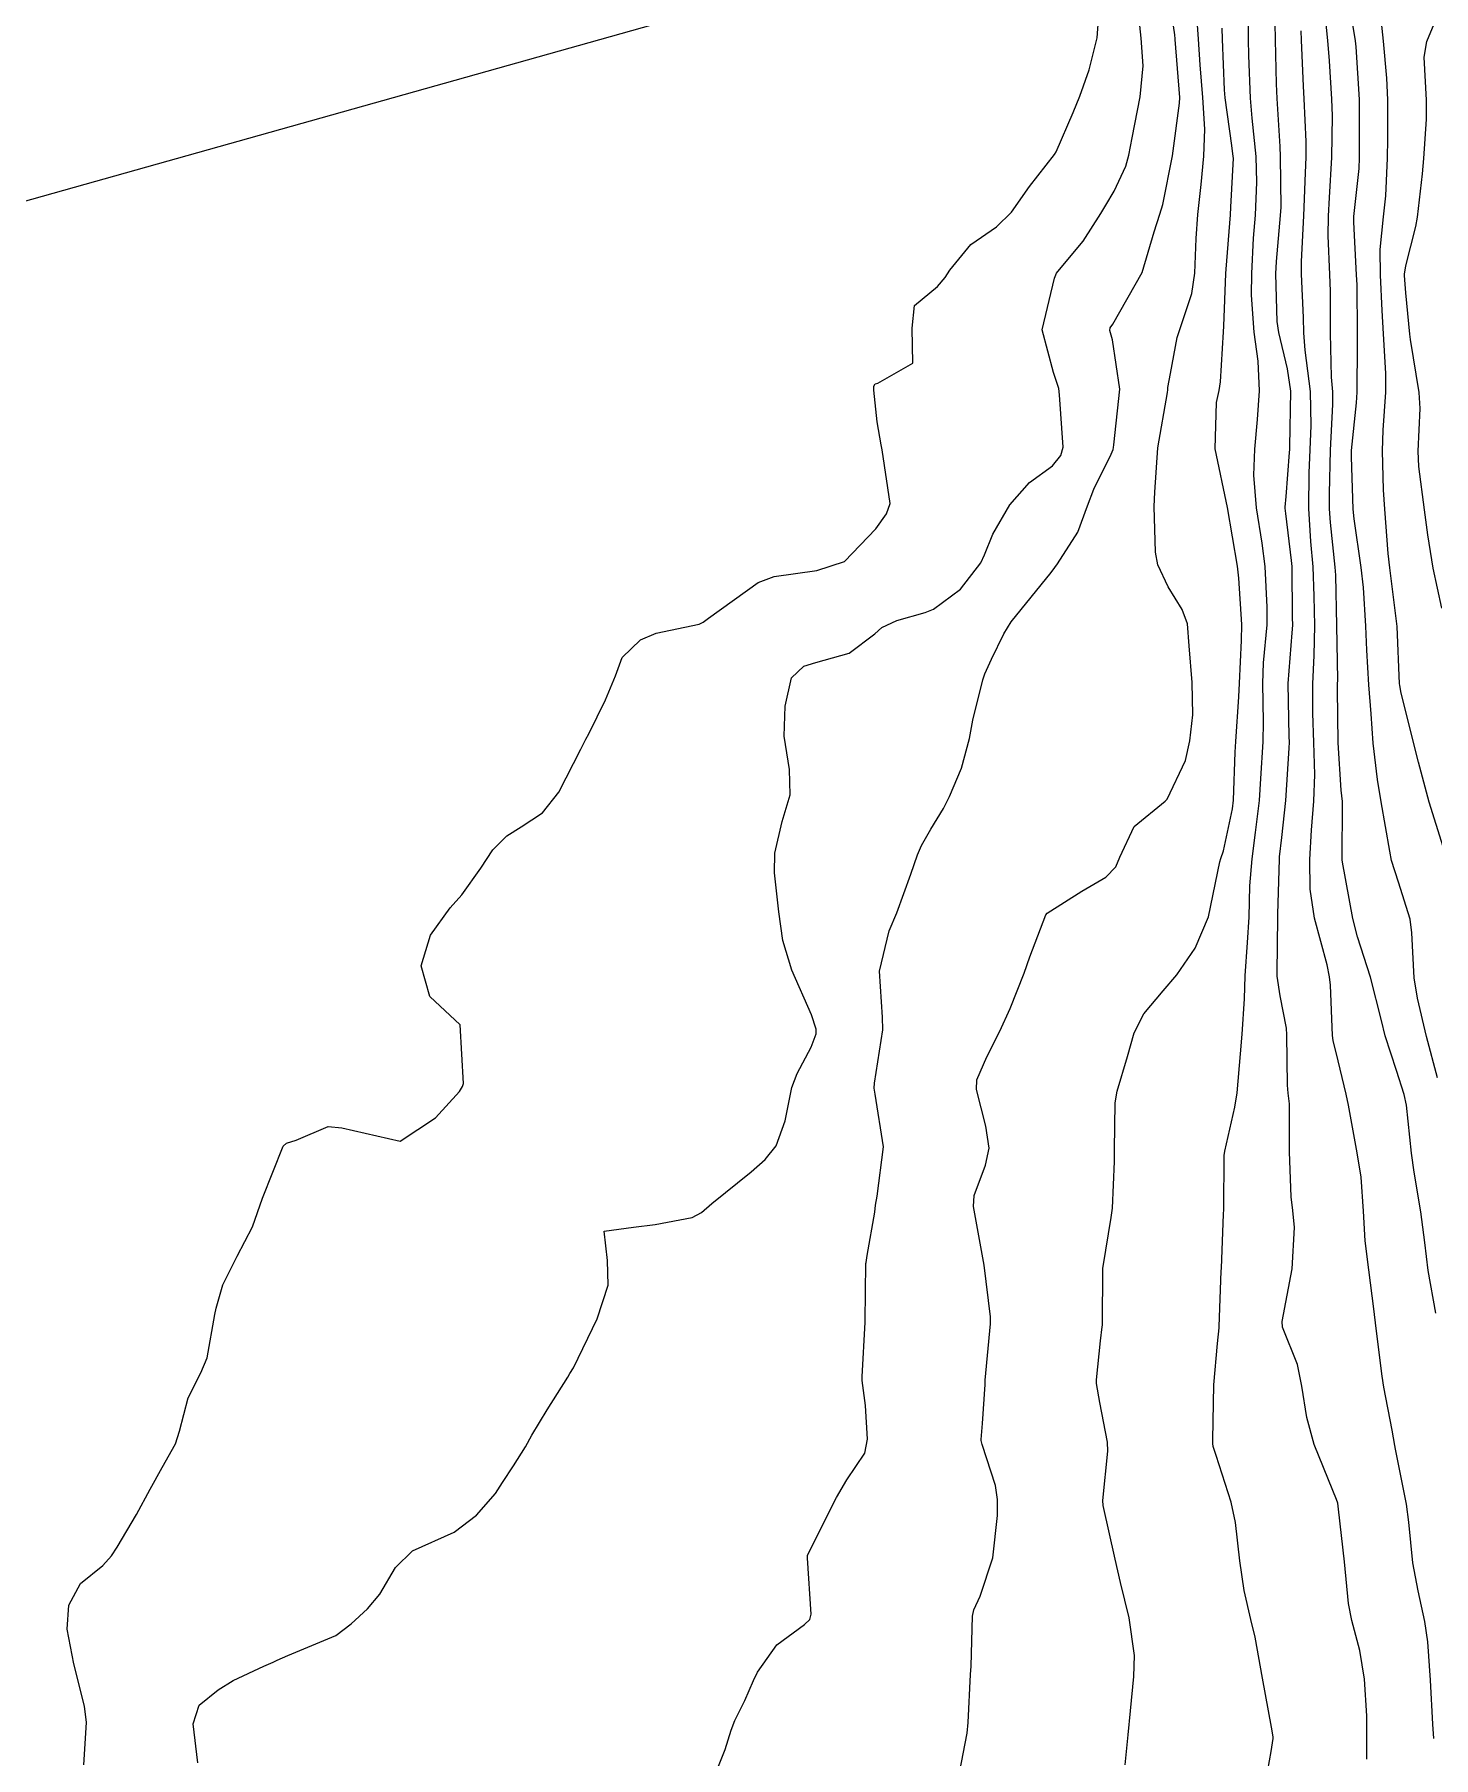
# Model space of a CAD drawing. Header units: metres. Extents: x 298520 to 308411, y 7433745 to 7450750.
# Drawn here: x 301845.2 to 301893, y 7442145.8 to 7442204.7 of the extents above; entities that cross this region are included whole.
import ezdxf

# ---------------------------------------------------------------- set-up
doc = ezdxf.new("R2010")
doc.units = ezdxf.units.M
doc.header["$LTSCALE"] = 10
doc.linetypes.add('CONTINUO', pattern=[0])
for name, color, linetype in [('Curvas de Nivel 1m', 11, 'Continuous'), ('Curvas de Nivel 5m', 15, 'Continuous'), ('TEXTO', 45, 'Continuous')]:
    doc.layers.add(name, color=color, linetype=linetype)

msp = doc.modelspace()

# ---------------------------------------------------------------- linework, layer by layer
at = {"layer": 'Curvas de Nivel 1m', "flags": 128}
for points, elevation in [([(301868.252, 7442144.758), (301868.782, 7442146.096), (301868.986, 7442146.747), (301869.115, 7442147.078), (301869.458, 7442147.772), (301869.757, 7442148.449), (301869.883, 7442148.736), (301870.546, 7442149.666), (301871.489, 7442150.367), (301871.678, 7442150.531), (301871.722, 7442150.718), (301871.598, 7442152.633), (301871.602, 7442152.719), (301872.24, 7442154.006), (301872.593, 7442154.709), (301872.94, 7442155.315), (301873.558, 7442156.216), (301873.642, 7442156.699), (301873.58, 7442157.852), (301873.465, 7442158.701), (301873.464, 7442158.831), (301873.566, 7442160.7), (301873.567, 7442160.747), (301873.591, 7442162.7), (301873.596, 7442162.738), (301873.637, 7442162.98), (301873.899, 7442164.456), (301873.918, 7442164.696), (301873.973, 7442165.002), (301874.19, 7442166.692), (301873.912, 7442168.495), (301873.872, 7442168.698), (301873.881, 7442168.864), (301874.169, 7442170.693), (301874.164, 7442171.121), (301874.052, 7442172.696), (301874.387, 7442174.078), (301874.645, 7442174.687), (301875.128, 7442176.011), (301875.354, 7442176.677), (301875.494, 7442176.989), (301875.816, 7442177.55), (301876.239, 7442178.254), (301876.454, 7442178.664), (301876.86, 7442179.642), (301877.129, 7442180.657), (301877.242, 7442181.273), (301877.583, 7442182.653), (301877.66, 7442182.868), (301877.884, 7442183.362), (301878.307, 7442184.233), (301878.556, 7442184.64), (301879.92, 7442186.328), (301880.047, 7442186.494), (301880.134, 7442186.618), (301880.835, 7442187.71), (301881.16, 7442188.608), (301881.384, 7442189.173), (301881.97, 7442190.375), (301882.036, 7442190.535), (301882.05, 7442190.599), (301882.064, 7442190.689), (301882.267, 7442192.596), (301882.018, 7442194.281), (301881.931, 7442194.601), (301881.939, 7442194.685), (301882.025, 7442194.816), (301883.037, 7442196.585), (301883.445, 7442197.968), (301883.639, 7442198.576), (301883.74, 7442198.903), (301884.065, 7442200.57), (301884.095, 7442200.745), (301884.312, 7442202.367), (301884.316, 7442202.568), (301884.162, 7442204.55), (301884.16, 7442204.57), (301884.144, 7442204.704), (301883.913, 7442206.326)], 713), ([(301876.793, 7442145.292), (301877.049, 7442146.654), (301877.082, 7442147.02), (301877.166, 7442148.653), (301877.184, 7442148.945), (301877.232, 7442150.653), (301877.278, 7442150.869), (301877.5, 7442151.338), (301877.925, 7442152.644), (301878.091, 7442154.086), (301878.093, 7442154.642), (301878.017, 7442155.112), (301877.562, 7442156.522), (301877.532, 7442156.65), (301877.529, 7442156.685), (301877.572, 7442157.232), (301877.668, 7442158.573), (301877.664, 7442158.649), (301877.663, 7442158.718), (301877.851, 7442160.646), (301877.85, 7442160.881), (301877.633, 7442162.65), (301877.274, 7442164.654), (301877.292, 7442165.028), (301877.677, 7442166.062), (301877.804, 7442166.648), (301877.694, 7442167.399), (301877.375, 7442168.653), (301877.384, 7442168.986), (301877.724, 7442169.772), (301878.168, 7442170.643), (301878.523, 7442171.42), (301879.002, 7442172.631), (301879.199, 7442173.191), (301879.738, 7442174.621), (301879.784, 7442174.684), (301880.967, 7442175.432), (301881.796, 7442175.907), (301882.131, 7442176.266), (301882.267, 7442176.595), (301882.757, 7442177.647), (301883.822, 7442178.514), (301883.883, 7442178.579), (301884.509, 7442179.903), (301884.664, 7442180.568), (301884.76, 7442181.465), (301884.742, 7442182.567), (301884.637, 7442183.824), (301884.581, 7442184.57), (301884.398, 7442185.063), (301883.915, 7442185.833), (301883.567, 7442186.584), (301883.484, 7442187.027), (301883.442, 7442188.585), (301883.465, 7442189.071), (301883.573, 7442190.584), (301883.901, 7442192.48), (301883.91, 7442192.571), (301883.914, 7442192.652), (301884.001, 7442193.131), (301884.232, 7442194.355), (301884.292, 7442194.567), (301884.734, 7442195.865), (301884.831, 7442196.562), (301884.876, 7442197.74), (301884.94, 7442198.561), (301885.048, 7442199.591), (301885.142, 7442200.56), (301885.176, 7442201.486), (301885.106, 7442202.56), (301885.012, 7442203.679), (301884.954, 7442204.562), (301884.863, 7442205.856)], 714), ([(301887.213, 7442144.744), (301887.438, 7442146.022), (301887.507, 7442146.465), (301887.504, 7442146.529), (301887.448, 7442146.851), (301887.146, 7442148.533), (301886.888, 7442149.937), (301886.744, 7442150.537), (301886.518, 7442151.524), (301886.372, 7442152.541), (301886.22, 7442153.856), (301886.075, 7442154.545), (301885.559, 7442156.14), (301885.464, 7442156.454), (301885.447, 7442156.552), (301885.445, 7442156.672), (301885.483, 7442158.552), (301885.607, 7442159.968), (301885.659, 7442160.503), (301885.664, 7442160.549), (301885.735, 7442162.446), (301885.742, 7442162.549), (301885.816, 7442164.393), (301885.819, 7442164.548), (301885.836, 7442166.394), (301885.856, 7442166.548), (301886.202, 7442168.049), (301886.278, 7442168.544), (301886.393, 7442169.877), (301886.452, 7442170.543), (301886.532, 7442171.756), (301886.557, 7442172.542), (301886.632, 7442173.679), (301886.685, 7442174.541), (301886.716, 7442175.618), (301886.788, 7442176.54), (301886.91, 7442177.441), (301887.042, 7442178.538), (301887.087, 7442179.284), (301887.165, 7442180.537), (301887.18, 7442181.216), (301887.152, 7442182.537), (301887.18, 7442183.24), (301887.299, 7442184.536), (301887.309, 7442185.136), (301887.233, 7442186.537), (301887.137, 7442187.332), (301886.944, 7442188.54), (301886.851, 7442189.65), (301886.883, 7442190.541), (301886.972, 7442191.551), (301887.047, 7442192.539), (301886.993, 7442193.555), (301886.86, 7442194.542), (301886.773, 7442195.805), (301886.782, 7442196.543), (301886.842, 7442197.755), (301886.9, 7442198.542), (301886.954, 7442199.667), (301886.925, 7442200.542), (301886.79, 7442201.859), (301886.734, 7442202.544), (301886.675, 7442204.004), (301886.666, 7442204.545), (301886.673, 7442206.03)], 716), ([(301846.871, 7442145.573), (301846.963, 7442147.015), (301846.889, 7442147.578), (301846.525, 7442149.019), (301846.303, 7442150.203), (301846.351, 7442151.021), (301846.757, 7442151.765), (301847.513, 7442152.377), (301847.817, 7442152.707), (301848.005, 7442153.003), (301848.672, 7442154.13), (301849.139, 7442154.986), (301849.55, 7442155.731), (301849.999, 7442156.535), (301850.138, 7442156.974), (301850.438, 7442158.113), (301850.872, 7442158.967), (301851.081, 7442159.482), (301851.344, 7442160.963), (301851.394, 7442161.183), (301851.623, 7442161.971), (301852.105, 7442162.953), (301852.636, 7442163.958), (301852.972, 7442164.94), (301853.681, 7442166.714), (301853.793, 7442166.818), (301854.123, 7442166.926), (301855.216, 7442167.389), (301855.689, 7442167.34), (301857.683, 7442166.89), (301858.884, 7442167.684), (301859.709, 7442168.581), (301859.813, 7442168.757), (301859.847, 7442168.859), (301859.733, 7442170.86), (301858.695, 7442171.828), (301858.394, 7442172.88), (301858.71, 7442173.934), (301859.392, 7442174.866), (301859.787, 7442175.307), (301860.435, 7442176.215), (301860.84, 7442176.85), (301861.326, 7442177.329), (301861.815, 7442177.632), (301862.546, 7442178.106), (301863.098, 7442178.821), (301863.848, 7442180.286), (301864.025, 7442180.634), (301864.119, 7442180.807), (301864.696, 7442181.97), (301865.034, 7442182.798), (301865.261, 7442183.417), (301865.891, 7442184.02), (301866.431, 7442184.249), (301867.9, 7442184.564), (301868.037, 7442184.632), (301868.21, 7442184.765), (301869.915, 7442185.982), (301870.461, 7442186.191), (301871.92, 7442186.398), (301872.863, 7442186.706), (301873.934, 7442187.822), (301874.294, 7442188.332), (301874.42, 7442188.685), (301874.143, 7442190.516), (301874.109, 7442190.689), (301873.981, 7442191.473), (301873.861, 7442192.561), (301873.865, 7442192.692), (301873.91, 7442192.775), (301873.995, 7442192.803), (301875.195, 7442193.488), (301875.168, 7442194.679), (301875.256, 7442195.452), (301876.037, 7442196.102), (301876.301, 7442196.407), (301876.457, 7442196.666), (301877.174, 7442197.536), (301878.058, 7442198.143), (301878.573, 7442198.642), (301879.184, 7442199.526), (301880.04, 7442200.621), (301880.094, 7442200.703), (301880.669, 7442202.052), (301880.901, 7442202.612), (301881.224, 7442203.511), (301881.493, 7442204.606), (301881.535, 7442205.22)], 711), ([(301850.76, 7442145.636), (301850.609, 7442146.968), (301850.813, 7442147.606), (301851.461, 7442148.135), (301851.973, 7442148.448), (301853.017, 7442148.945), (301853.34, 7442149.075), (301853.475, 7442149.143), (301853.842, 7442149.3), (301855.484, 7442149.986), (301856.007, 7442150.386), (301856.565, 7442150.899), (301856.988, 7442151.407), (301857.514, 7442152.308), (301858.105, 7442152.881), (301859.523, 7442153.526), (301860.281, 7442154.103), (301860.931, 7442154.846), (301861.174, 7442155.217), (301861.552, 7442155.783), (301861.96, 7442156.435), (301862.179, 7442156.834), (301862.697, 7442157.708), (301863.403, 7442158.822), (301863.474, 7442158.942), (301863.596, 7442159.144), (301864.407, 7442160.808), (301864.791, 7442161.969), (301864.768, 7442162.803), (301864.647, 7442163.806), (301865.65, 7442163.948), (301866.395, 7442164.039), (301867.656, 7442164.277), (301867.98, 7442164.443), (301868.326, 7442164.76), (301869.674, 7442165.843), (301870.152, 7442166.261), (301870.526, 7442166.732), (301870.839, 7442167.586), (301871.056, 7442168.727), (301871.244, 7442169.199), (301871.727, 7442170.096), (301871.892, 7442170.558), (301871.896, 7442170.718), (301871.738, 7442171.205), (301871.056, 7442172.727), (301870.753, 7442173.745), (301870.613, 7442174.732), (301870.472, 7442176.058), (301870.479, 7442176.733), (301870.73, 7442177.82), (301871.009, 7442178.728), (301870.976, 7442179.594), (301870.798, 7442180.731), (301870.837, 7442181.757), (301871.045, 7442182.728), (301871.473, 7442183.13), (301871.881, 7442183.247), (301873.023, 7442183.565), (301873.896, 7442184.231), (301874.139, 7442184.448), (301874.648, 7442184.683), (301875.621, 7442184.957), (301875.907, 7442185.071), (301876.823, 7442185.752), (301877.519, 7442186.654), (301877.646, 7442186.933), (301877.933, 7442187.641), (301878.506, 7442188.642), (301879.186, 7442189.4), (301879.963, 7442189.972), (301880.258, 7442190.328), (301880.33, 7442190.616), (301880.21, 7442192.399), (301880.182, 7442192.618), (301880.001, 7442193.158), (301879.614, 7442194.626), (301880.041, 7442196.393), (301880.106, 7442196.555), (301880.15, 7442196.619), (301881.013, 7442197.651), (301881.618, 7442198.604), (301881.787, 7442198.883), (301882.074, 7442199.362), (301882.47, 7442200.212), (301882.576, 7442200.593), (301882.696, 7442201.188), (301882.967, 7442202.587), (301883.064, 7442203.651), (301883.003, 7442204.587), (301882.921, 7442205.359)], 712), ([(301893.072, 7442161.012), (301892.809, 7442162.468), (301892.696, 7442163.42), (301892.559, 7442164.471), (301892.324, 7442165.826), (301892.239, 7442166.474), (301892.061, 7442168.123), (301891.987, 7442168.477), (301891.721, 7442169.297), (301891.336, 7442170.484), (301891.211, 7442171.012), (301890.835, 7442172.489), (301890.391, 7442173.877), (301890.229, 7442174.496), (301889.873, 7442176.428), (301889.868, 7442176.499), (301889.88, 7442178.441), (301889.878, 7442178.499), (301889.829, 7442178.887), (301889.726, 7442180.502), (301889.708, 7442182.34), (301889.71, 7442182.502), (301889.714, 7442182.664), (301889.686, 7442184.503), (301889.646, 7442186.23), (301889.629, 7442186.504), (301889.463, 7442188.032), (301889.433, 7442188.508), (301889.429, 7442189.03), (301889.464, 7442190.508), (301889.546, 7442192.064), (301889.543, 7442192.507), (301889.501, 7442193.007), (301889.47, 7442194.508), (301889.469, 7442195.941), (301889.446, 7442196.509), (301889.385, 7442197.839), (301889.396, 7442198.51), (301889.432, 7442199.15), (301889.511, 7442200.509), (301889.531, 7442201.933), (301889.511, 7442202.509), (301889.434, 7442203.812), (301889.379, 7442204.511), (301889.266, 7442205.625)], 719), ([(301893.32, 7442176.952), (301892.837, 7442178.47), (301892.469, 7442179.848), (301892.312, 7442180.475), (301891.871, 7442182.262), (301891.834, 7442182.48), (301891.83, 7442182.524), (301891.742, 7442184.482), (301891.728, 7442184.659), (301891.497, 7442186.484), (301891.442, 7442186.971), (301891.322, 7442188.486), (301891.283, 7442189.157), (301891.243, 7442190.487), (301891.273, 7442191.194), (301891.361, 7442192.486), (301891.357, 7442193.132), (301891.275, 7442194.487), (301891.238, 7442195.281), (301891.176, 7442196.489), (301891.168, 7442197.372), (301891.281, 7442198.488), (301891.358, 7442199.203), (301891.418, 7442200.487), (301891.431, 7442201.155), (301891.422, 7442202.487), (301891.391, 7442203.22), (301891.276, 7442204.489), (301891.179, 7442205.463)], 721), ([(301893.27, 7442185.106), (301892.979, 7442186.469), (301892.795, 7442187.611), (301892.674, 7442188.473), (301892.485, 7442189.955), (301892.465, 7442190.475), (301892.533, 7442191.929), (301892.497, 7442192.475), (301892.205, 7442194.293), (301892.181, 7442194.478), (301892.037, 7442195.884), (301891.995, 7442196.48), (301891.995, 7442196.529), (301892.046, 7442196.809), (301892.382, 7442198.155), (301892.446, 7442198.476), (301892.607, 7442199.953), (301892.659, 7442200.474), (301892.752, 7442201.828), (301892.748, 7442202.474), (301892.67, 7442203.94), (301892.764, 7442204.474), (301893.176, 7442205.487)], 722), ([(301890.706, 7442145.761), (301890.714, 7442146.491), (301890.705, 7442147.24), (301890.626, 7442148.493), (301890.468, 7442149.481), (301890.195, 7442150.499), (301890.079, 7442151.081), (301889.941, 7442152.504), (301889.742, 7442154.305), (301889.713, 7442154.507), (301889.677, 7442154.64), (301889.547, 7442154.946), (301888.907, 7442156.517), (301888.66, 7442157.436), (301888.491, 7442158.517), (301888.337, 7442159.256), (301887.833, 7442160.527), (301887.814, 7442160.726), (301888.154, 7442162.522), (301888.235, 7442163.94), (301888.178, 7442164.522), (301888.125, 7442164.981), (301888.063, 7442166.524), (301888.07, 7442168.162), (301888.025, 7442168.525), (301887.995, 7442168.805), (301887.977, 7442170.526), (301887.959, 7442170.75), (301887.746, 7442171.85), (301887.65, 7442172.531), (301887.645, 7442172.641), (301887.668, 7442174.531), (301887.668, 7442174.648), (301887.723, 7442176.531), (301887.727, 7442176.607), (301887.81, 7442177.264), (301887.943, 7442178.528), (301888.06, 7442180.317), (301888.062, 7442180.527), (301888.05, 7442180.722), (301888.017, 7442182.528), (301888.161, 7442184.264), (301888.177, 7442184.526), (301888.17, 7442184.79), (301888.156, 7442186.526), (301888.14, 7442186.741), (301887.941, 7442188.338), (301887.915, 7442188.53), (301887.913, 7442188.561), (301887.949, 7442188.926), (301888.071, 7442190.429), (301888.076, 7442190.528), (301888.081, 7442190.636), (301888.11, 7442192.528), (301888.004, 7442193.289), (301887.697, 7442194.533), (301887.649, 7442194.912), (301887.605, 7442196.534), (301887.619, 7442196.963), (301887.764, 7442198.533), (301887.78, 7442198.82), (301887.758, 7442200.533), (301887.743, 7442200.887), (301887.647, 7442202.535), (301887.627, 7442203.029), (301887.584, 7442204.536), (301887.576, 7442205.108)], 717), ([(301892.995, 7442146.464), (301892.961, 7442146.954), (301892.885, 7442148.466), (301892.792, 7442149.773), (301892.695, 7442150.468), (301892.458, 7442151.515), (301892.277, 7442152.472), (301892.146, 7442153.861), (301892.066, 7442154.475), (301891.687, 7442156.353), (301891.661, 7442156.479), (301891.571, 7442157.007), (301891.288, 7442158.483), (301891.23, 7442158.851), (301891.025, 7442160.486), (301890.95, 7442161.156), (301890.778, 7442162.489), (301890.653, 7442163.485), (301890.596, 7442164.491), (301890.513, 7442165.654), (301890.381, 7442166.493), (301890.084, 7442168.12), (301890.006, 7442168.497), (301889.724, 7442169.629), (301889.559, 7442170.33), (301889.541, 7442170.503), (301889.462, 7442172.216), (301889.438, 7442172.505), (301889.352, 7442172.913), (301888.917, 7442174.513), (301888.776, 7442175.498), (301888.767, 7442176.516), (301888.816, 7442177.518), (301888.897, 7442178.514), (301888.931, 7442179.42), (301888.895, 7442180.514), (301888.863, 7442181.515), (301888.862, 7442182.515), (301888.911, 7442183.491), (301888.93, 7442184.515), (301888.912, 7442185.514), (301888.877, 7442186.516), (301888.801, 7442187.387), (301888.724, 7442188.518), (301888.741, 7442189.739), (301888.769, 7442190.518), (301888.812, 7442191.348), (301888.789, 7442192.518), (301888.603, 7442193.932), (301888.551, 7442194.522), (301888.546, 7442195.041), (301888.473, 7442196.524), (301888.479, 7442196.955), (301888.56, 7442198.523), (301888.618, 7442199.989), (301888.633, 7442200.522), (301888.639, 7442201.063), (301888.569, 7442202.523), (301888.55, 7442202.955), (301888.474, 7442204.525), (301888.462, 7442204.841)], 718)]:
    msp.add_lwpolyline(points, dxfattribs=dict(at, elevation=elevation))
at = {"layer": 'Curvas de Nivel 5m', "flags": 128}
for points, elevation in [([(301893.125, 7442169.052), (301892.749, 7442170.47), (301892.445, 7442171.773), (301892.331, 7442172.474), (301892.244, 7442174.007), (301892.192, 7442174.476), (301891.795, 7442175.737), (301891.557, 7442176.482), (301891.495, 7442176.795), (301891.197, 7442178.486), (301891.069, 7442179.253), (301890.928, 7442180.489), (301890.858, 7442181.495), (301890.781, 7442182.491), (301890.707, 7442183.675), (301890.674, 7442184.492), (301890.594, 7442185.815), (301890.519, 7442186.494), (301890.28, 7442188.156), (301890.246, 7442188.497), (301890.182, 7442190.286), (301890.187, 7442190.498), (301890.353, 7442192.132), (301890.38, 7442192.496), (301890.393, 7442194.121), (301890.39, 7442194.496), (301890.374, 7442196.162), (301890.361, 7442196.497), (301890.261, 7442198.298), (301890.266, 7442198.498), (301890.445, 7442200.139), (301890.461, 7442200.496), (301890.463, 7442202.143), (301890.454, 7442202.497), (301890.344, 7442204.294), (301890.32, 7442204.498), (301890.153, 7442205.551)], 720), ([(301882.45, 7442145.573), (301882.559, 7442146.589), (301882.632, 7442147.411), (301882.747, 7442148.587), (301882.766, 7442149.301), (301882.592, 7442150.589), (301882.294, 7442151.803), (301882.11, 7442152.594), (301881.702, 7442154.437), (301881.691, 7442154.599), (301881.863, 7442156.293), (301881.847, 7442156.597), (301881.583, 7442157.956), (301881.471, 7442158.601), (301881.469, 7442158.726), (301881.607, 7442160.056), (301881.667, 7442160.545), (301881.673, 7442160.599), (301881.687, 7442162.545), (301881.695, 7442162.599), (301881.974, 7442164.281), (301882.014, 7442164.596), (301882.086, 7442166.189), (301882.089, 7442166.596), (301882.111, 7442168.192), (301882.176, 7442168.595), (301882.534, 7442169.783), (301882.762, 7442170.59), (301883.087, 7442171.239), (301883.747, 7442172.023), (301884.214, 7442172.573), (301884.841, 7442173.489), (301885.3, 7442174.557), (301885.689, 7442176.439), (301885.724, 7442176.551), (301885.806, 7442176.817), (301886.117, 7442178.25), (301886.15, 7442178.547), (301886.208, 7442180.186), (301886.23, 7442180.546), (301886.34, 7442182.073), (301886.359, 7442182.545), (301886.432, 7442184.007), (301886.443, 7442184.545), (301886.336, 7442186.129), (301886.289, 7442186.546), (301885.943, 7442188.55), (301885.529, 7442190.557), (301885.57, 7442192.138), (301885.662, 7442192.553), (301885.708, 7442192.842), (301885.81, 7442194.552), (301885.826, 7442194.751), (301885.892, 7442196.552), (301885.901, 7442196.695), (301886.052, 7442198.55), (301886.067, 7442198.818), (301886.15, 7442200.491), (301886.147, 7442200.549), (301886.097, 7442200.923), (301885.871, 7442202.552), (301885.848, 7442202.822), (301885.774, 7442204.554), (301885.761, 7442204.939)], 715)]:
    msp.add_lwpolyline(points, dxfattribs=dict(at, elevation=elevation))
at = {"layer": 'TEXTO', "linetype": 'CONTINUO'}
msp.add_polyline3d([(301804.231, 7442187.599, 0), (301998.09, 7442242.126, 0)], dxfattribs=at)

doc.saveas('drawing.dxf')
